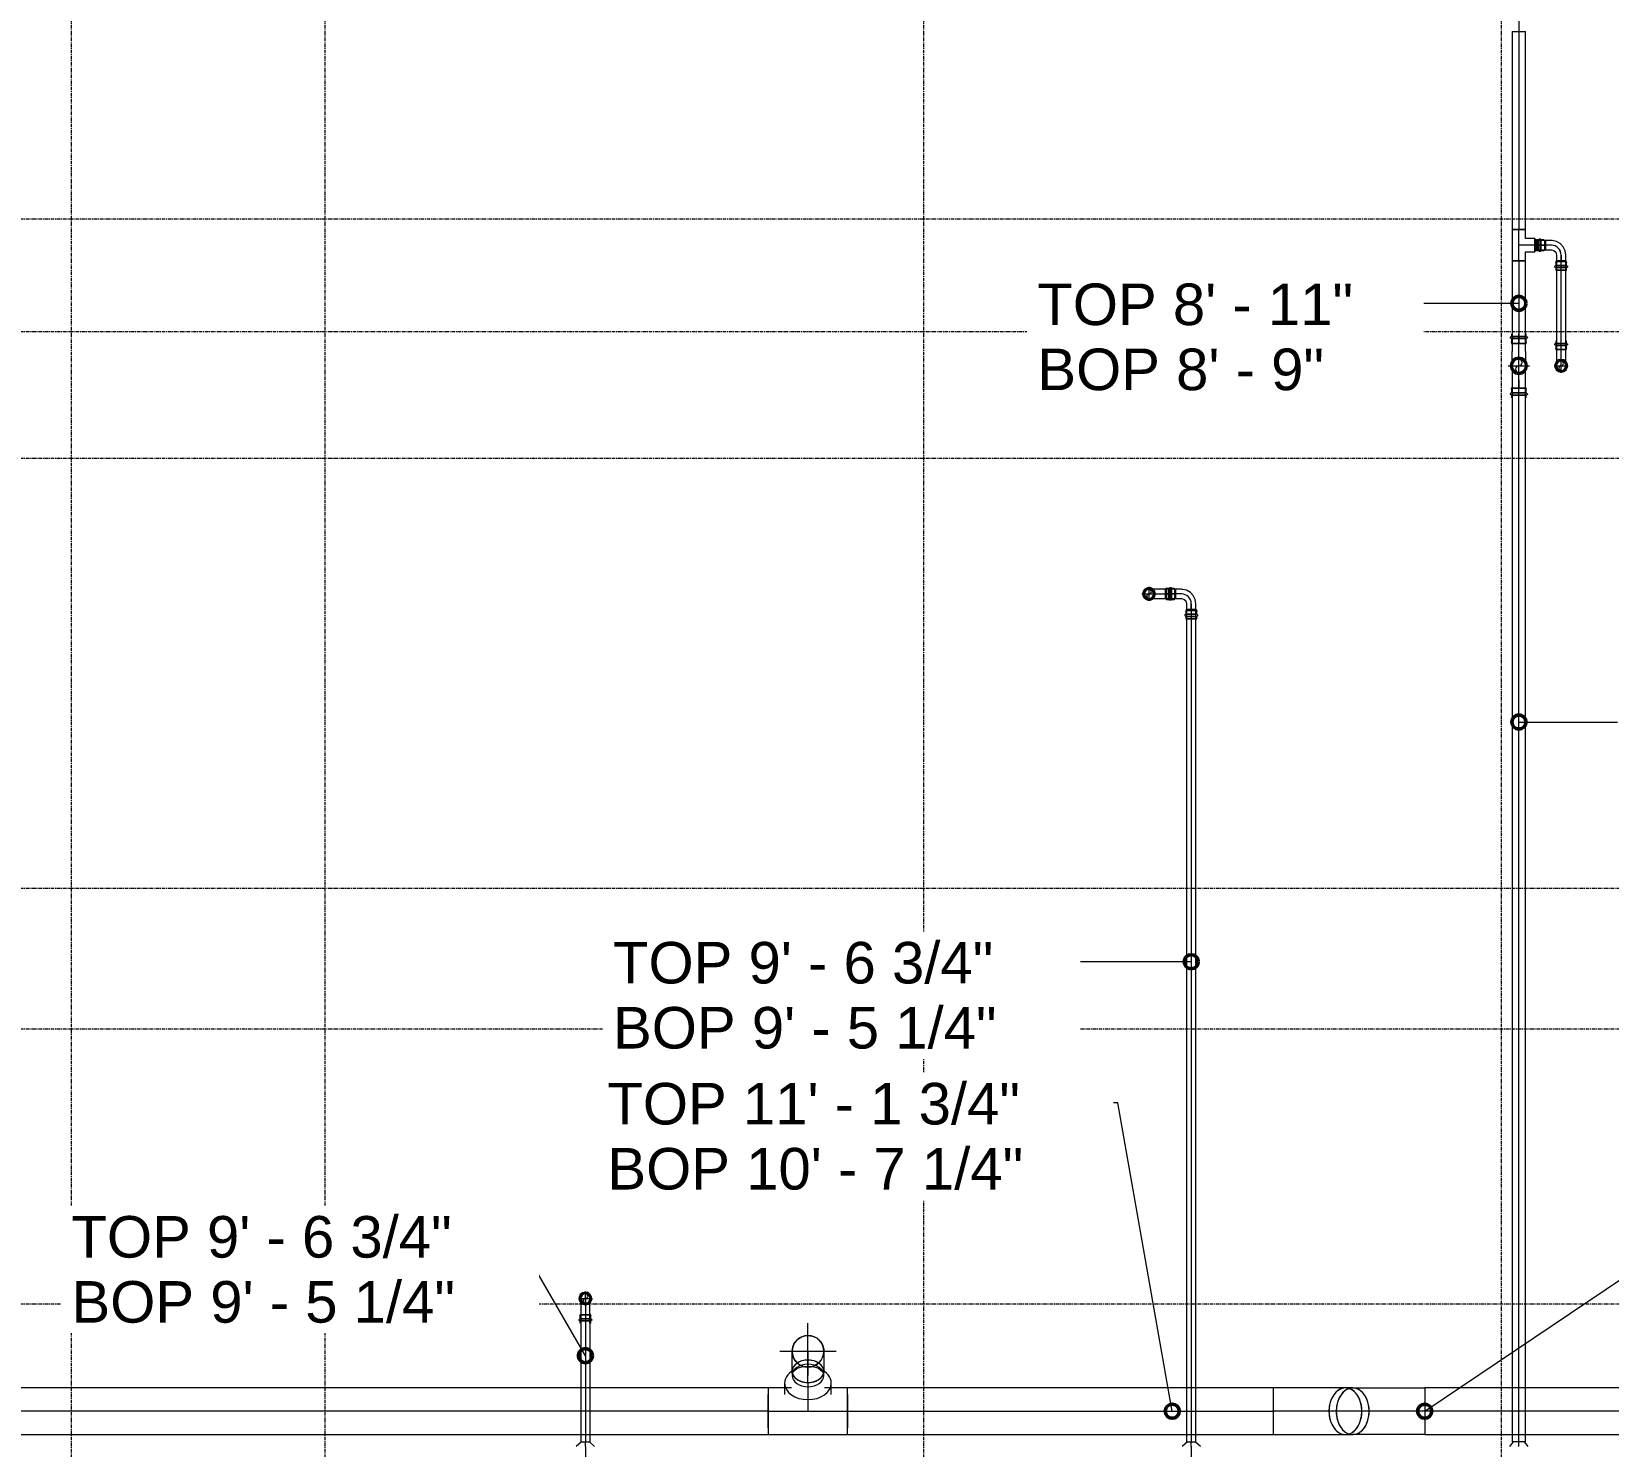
# Model space of a CAD drawing. Header units: inches. Extents: x -3679 to 241, y -496 to 1784.
# Drawn here: x -1810.6 to -1586.8, y 318.7 to 519.6 of the extents above; entities that cross this region are included whole.
import ezdxf

# ---------------------------------------------------------------- set-up
doc = ezdxf.new("R2010")
doc.units = ezdxf.units.IN
doc.header["$MEASUREMENT"] = 0
doc.linetypes.add('Grid Line', pattern=[0.875, 0.5, -0.125, 0.125, -0.125])
for name, color, linetype, lineweight in [('G-ANNO-DIMS', 111, 'Continuous', 9), ('P-PIPE', 3, 'Continuous', 9), ('P-PIPE-CNTR', 3, 'Continuous', 9), ('S-GRID', 1, 'Continuous', 9)]:
    doc.layers.add(name, color=color, linetype=linetype, lineweight=lineweight)
doc.styles.add('Arial_1', font='arial.ttf', dxfattribs={"height": 5.901198})

# ---------------------------------------------------------------- blocks, each defined once
blk = doc.blocks.new('Victaulic-VicPress316-Elbow 90-45deg Style P568_P571 - Standard-523083-MAIN LEVEL')
at = {"layer": 'P-PIPE'}
for p, q in [((-436.17, 302.52), (-436.17, 302.18)), ((-436.06, 302.52), (-436.06, 301.22)), ((-435.41, 302.52), (-435.41, 302.52)), ((-435.41, 302.52), (-435.41, 302.52)), ((-435.41, 302.52), (-435.41, 302.52)), ((-435.41, 302.52), (-435.41, 302.52)), ((-435.41, 302.18), (-435.41, 302.18)), ((-435.41, 302.18), (-435.41, 302.18)), ((-434.75, 301.22), (-434.75, 302.52)), ((-434.64, 302.18), (-434.64, 302.52)), ((-436.17, 301.89), (-436.17, 301.44)), ((-436.06, 301.33), (-436.06, 300.39)), ((-436.06, 301.33), (-435.41, 301.33)), ((-435.41, 301.33), (-436.06, 301.33)), ((-435.41, 301.89), (-435.41, 301.89)), ((-435.41, 301.89), (-435.41, 301.89)), ((-435.41, 301.33), (-434.75, 301.33)), ((-434.75, 301.33), (-435.41, 301.33)), ((-435.41, 300.39), (-435.41, 301.33)), ((-435.41, 301.22), (-435.41, 301.22)), ((-435.41, 301.22), (-435.41, 301.22)), ((-435.41, 299), (-435.41, 300.39)), ((-434.75, 300.39), (-434.75, 301.33)), ((-434.64, 301.44), (-434.64, 301.89)), ((-435.41, 299), (-435.41, 299))]:
    blk.add_line(p, q, dxfattribs=at)
at = {"layer": 'P-PIPE', "flags": 128}
for points in [[(-436.17, 301.89), (-436.29, 301.96), (-436.3, 302.1), (-436.19, 302.18), (-436.17, 302.18)], [(-436.17, 302.18), (-436.08, 302.18), (-435.83, 302.18), (-435.47, 302.18), (-435.41, 302.18)], [(-435.41, 302.18), (-435.77, 302.18), (-436.05, 302.18), (-436.17, 302.18), (-436.17, 302.18)], [(-434.64, 302.18), (-434.73, 302.18), (-434.98, 302.18), (-435.34, 302.18), (-435.41, 302.18)], [(-435.41, 302.18), (-435.04, 302.18), (-434.76, 302.18), (-434.64, 302.18), (-434.64, 302.18)], [(-434.64, 302.18), (-434.52, 302.11), (-434.51, 301.98), (-434.62, 301.89), (-434.64, 301.89)], [(-436.17, 301.89), (-436.08, 301.89), (-435.83, 301.89), (-435.47, 301.89), (-435.41, 301.89)], [(-435.41, 301.89), (-435.77, 301.89), (-436.05, 301.89), (-436.17, 301.89), (-436.17, 301.89)], [(-436.06, 301.22), (-436.17, 301.41), (-436.17, 301.44)], [(-436.06, 300.39), (-436.06, 299.89), (-436.06, 299.46), (-436.06, 299.15), (-436.06, 299.01), (-436.06, 299)], [(-434.64, 301.89), (-434.73, 301.89), (-434.98, 301.89), (-435.34, 301.89), (-435.41, 301.89)], [(-435.41, 301.89), (-435.04, 301.89), (-434.76, 301.89), (-434.64, 301.89), (-434.64, 301.89)], [(-434.64, 301.44), (-434.73, 301.24), (-434.75, 301.22)], [(-434.75, 299), (-434.75, 299.09), (-434.75, 299.36), (-434.75, 299.76), (-434.75, 300.25), (-434.75, 300.39)], [(-435.41, 299.91), (-435.8, 299.82), (-436.12, 299.56), (-436.3, 299.19), (-436.29, 298.78), (-436.1, 298.42), (-435.78, 298.17), (-435.41, 298.09)], [(-435.41, 299.77), (-435.77, 299.67), (-436.05, 299.42), (-436.17, 299.07), (-436.11, 298.7), (-435.88, 298.4), (-435.54, 298.25), (-435.41, 298.23)], [(-435.41, 298.09), (-435.01, 298.18), (-434.69, 298.44), (-434.51, 298.81), (-434.52, 299.22), (-434.71, 299.58), (-435.03, 299.83), (-435.41, 299.91)], [(-435.41, 298.23), (-435.04, 298.33), (-434.76, 298.58), (-434.64, 298.93), (-434.7, 299.3), (-434.93, 299.6), (-435.27, 299.75), (-435.41, 299.77)]]:
    blk.add_lwpolyline(points, dxfattribs=at)
at = {"layer": 'P-PIPE'}
for radius, start, end in [(0.767, 90, 270), (0.767, 90, 270), (0.767, 90, 270), (0.657, 90, 270), (0.657, 90, 270), (0.657, 90, 180), (0.657, 180, 270), (0.767, 270, 90), (0.767, 270, 90), (0.767, 270, 90), (0.658, 270, 90), (0.658, 270, 90), (0.658, 0, 90), (0.658, 270, 0)]:
    blk.add_arc((-435.41, 299), radius, start, end, dxfattribs=at)
blk = doc.blocks.new('Victaulic-VicPress316-Elbow 90-45deg Style P568_P571 - Standard-V7-MAIN LEVEL')
at = {"layer": 'P-PIPE'}
for p, q in [((-0.77, 3.52), (-0.77, 3.18)), ((0.77, 3.52), (-0.77, 3.52)), ((-0.77, 3.52), (0.77, 3.52)), ((-0.77, 3.18), (0.77, 3.18)), ((0.77, 3.18), (-0.77, 3.18)), ((-0.77, 2.89), (-0.77, 2.44)), ((-0.77, 2.89), (0.77, 2.89)), ((0.77, 2.89), (-0.77, 2.89)), ((-0.66, 3.52), (-0.66, 2.22)), ((-0.66, 3.52), (0.66, 3.52)), ((0.66, 3.52), (-0.66, 3.52)), ((-0.66, 2.33), (-0.66, 1.39)), ((0, 2.33), (-0.66, 2.33)), ((-0.66, 2.33), (0, 2.33)), ((0, 2.33), (0.66, 2.33)), ((0.66, 2.33), (0, 2.33)), ((0, 1.39), (0, 2.33)), ((0.66, 2.22), (0.66, 3.52)), ((0.66, 1.39), (0.66, 2.33)), ((0.77, 3.18), (0.77, 3.52)), ((0.77, 2.44), (0.77, 2.89)), ((-3.18, 0.77), (-3.52, 0.77)), ((-3.52, 0.77), (-3.52, -0.77)), ((-3.52, -0.77), (-3.52, 0.77)), ((-2.22, 0.66), (-3.52, 0.66)), ((-3.52, -0.66), (-3.52, 0.66)), ((-3.52, 0.66), (-3.52, -0.66)), ((-3.18, -0.77), (-3.18, 0.77)), ((-3.18, 0.77), (-3.18, -0.77)), ((-2.44, 0.77), (-2.89, 0.77)), ((-2.89, -0.77), (-2.89, 0.77)), ((-2.89, 0.77), (-2.89, -0.77)), ((-1.39, 0.66), (-2.33, 0.66)), ((-2.33, 0), (-2.33, 0.66)), ((-2.33, 0.66), (-2.33, 0)), ((-2.22, -0.66), (-2.22, 0.66)), ((-2.22, 0.66), (-2.22, -0.66)), ((-0.66, 2.22), (0.66, 2.22)), ((0.66, 2.22), (-0.66, 2.22)), ((-3.52, -0.66), (-2.22, -0.66)), ((-3.52, -0.77), (-3.18, -0.77)), ((-2.89, -0.77), (-2.44, -0.77)), ((-2.33, 0), (-2.33, -0.66)), ((-2.33, -0.66), (-2.33, 0)), ((-1.39, 0), (-2.33, 0)), ((-2.33, -0.66), (-1.39, -0.66))]:
    blk.add_line(p, q, dxfattribs=at)
at = {"layer": 'P-PIPE', "flags": 128}
for points in [[(-0.77, 2.89), (-0.89, 2.96), (-0.9, 3.1), (-0.79, 3.18), (-0.77, 3.18)], [(0.77, 3.18), (0.67, 3.18), (0.42, 3.18), (0.07, 3.18), (-0.3, 3.18), (-0.6, 3.18), (-0.75, 3.18), (-0.77, 3.18)], [(-0.77, 3.18), (-0.67, 3.18), (-0.42, 3.18), (-0.07, 3.18), (0.3, 3.18), (0.6, 3.18), (0.75, 3.18), (0.77, 3.18)], [(-0.77, 2.89), (-0.67, 2.89), (-0.42, 2.89), (-0.07, 2.89), (0.3, 2.89), (0.6, 2.89), (0.75, 2.89), (0.77, 2.89)], [(0.77, 2.89), (0.67, 2.89), (0.42, 2.89), (0.07, 2.89), (-0.3, 2.89), (-0.6, 2.89), (-0.75, 2.89), (-0.77, 2.89)], [(-0.66, 2.22), (-0.77, 2.41), (-0.77, 2.44)], [(0.77, 2.44), (0.68, 2.24), (0.66, 2.22)], [(0.77, 3.18), (0.89, 3.11), (0.9, 2.98), (0.79, 2.89), (0.77, 2.89)], [(-3.18, 0.77), (-3.11, 0.89), (-2.98, 0.9), (-2.89, 0.79), (-2.89, 0.77)], [(-3.18, 0.77), (-3.18, 0.67), (-3.18, 0.42), (-3.18, 0.07), (-3.18, -0.3), (-3.18, -0.6), (-3.18, -0.75), (-3.18, -0.77)], [(-3.18, -0.77), (-3.18, -0.67), (-3.18, -0.42), (-3.18, -0.07), (-3.18, 0.3), (-3.18, 0.6), (-3.18, 0.75), (-3.18, 0.77)], [(-2.89, -0.77), (-2.89, -0.67), (-2.89, -0.42), (-2.89, -0.07), (-2.89, 0.3), (-2.89, 0.6), (-2.89, 0.75), (-2.89, 0.77)], [(-2.89, 0.77), (-2.89, 0.67), (-2.89, 0.42), (-2.89, 0.07), (-2.89, -0.3), (-2.89, -0.6), (-2.89, -0.75), (-2.89, -0.77)], [(-2.44, 0.77), (-2.24, 0.68), (-2.22, 0.66)], [(-0.66, 1.39), (-0.75, 1.04), (-1, 0.77), (-1.35, 0.66), (-1.39, 0.66)], [(-1.39, -0.66), (-0.78, -0.56), (-0.23, -0.29), (0.22, 0.13), (0.53, 0.67), (0.65, 1.27), (0.66, 1.39)], [(-2.89, -0.77), (-2.96, -0.89), (-3.1, -0.9), (-3.18, -0.79), (-3.18, -0.77)], [(-2.22, -0.66), (-2.41, -0.77), (-2.44, -0.77)]]:
    blk.add_lwpolyline(points, dxfattribs=at)
at = {"layer": 'P-PIPE'}
blk.add_arc((-1.39, 1.39), 1.39, 270, 0, dxfattribs=at)
blk = doc.blocks.new('Elbow - Welded - Generic - Standard-1179760-MAIN LEVEL')
at = {"layer": 'P-PIPE', "flags": 128}
for points in [[(-1702.66, 332.24), (-1702.57, 332.88), (-1702.3, 333.47), (-1701.87, 333.96), (-1701.32, 334.3), (-1700.7, 334.48), (-1700.41, 334.49)], [(-1700.41, 334.49), (-1699.77, 334.4), (-1699.19, 334.13), (-1698.7, 333.7), (-1698.36, 333.15), (-1698.18, 332.53), (-1698.16, 332.24)], [(-1702.66, 329.4), (-1702.66, 330.29), (-1702.66, 331.02), (-1702.66, 331.59), (-1702.66, 331.99), (-1702.66, 332.21), (-1702.66, 332.24)], [(-1700.41, 329.99), (-1701.05, 330.09), (-1701.64, 330.36), (-1702.13, 330.79), (-1702.47, 331.33), (-1702.65, 331.96), (-1702.66, 332.24)], [(-1698.16, 332.24), (-1698.26, 331.6), (-1698.53, 331.02), (-1698.96, 330.53), (-1699.5, 330.19), (-1700.13, 330.01), (-1700.41, 329.99)], [(-1698.16, 332.24), (-1698.16, 332.15), (-1698.16, 331.87), (-1698.16, 331.41), (-1698.16, 330.78), (-1698.16, 329.99), (-1698.16, 329.4)]]:
    blk.add_lwpolyline(points, dxfattribs=at)
at = {"layer": 'P-PIPE'}
for start, end in [(90, 270), (270, 90)]:
    blk.add_arc((-1700.41, 332.24), 2.25, start, end, dxfattribs=at)
for start_param, end_param in [(1.570796, 4.712389), (4.712389, 7.853982)]:
    blk.add_ellipse((-1700.41, 329.4), major_axis=(2.25, 0), ratio=0.707107, start_param=start_param, end_param=end_param, dxfattribs=at)
blk = doc.blocks.new('Elbow - Welded - Generic - Standard-1251630-MAIN LEVEL')
at = {"layer": 'P-PIPE'}
blk.add_line((-1612.87, 323.74), (-1612.87, 323.74), dxfattribs=at)
blk.add_line((-1612.87, 323.74), (-1612.87, 323.74), dxfattribs=at)
at = {"layer": 'P-PIPE', "flags": 128}
for points in [[(-1623.09, 327.06), (-1621.86, 327.06), (-1620.52, 327.06), (-1619.07, 327.06), (-1617.55, 327.06), (-1615.96, 327.06), (-1614.34, 327.06), (-1612.87, 327.06)], [(-1612.87, 320.43), (-1614.51, 320.43), (-1616.13, 320.43), (-1617.71, 320.43), (-1619.23, 320.43), (-1620.66, 320.43), (-1622, 320.43), (-1623.09, 320.43)]]:
    blk.add_lwpolyline(points, dxfattribs=at)
at = {"layer": 'P-PIPE'}
for start_param, end_param in [(4.712389, 7.853982), (1.570796, 4.712389)]:
    blk.add_ellipse((-1623.09, 323.74), major_axis=(0, 3.31), ratio=0.707107, start_param=start_param, end_param=end_param, dxfattribs=at)
blk = doc.blocks.new('Elbow - Welded - Generic - Standard-V21-MAIN LEVEL')
at = {"layer": 'P-PIPE'}
blk.add_line((-1634.34, 323.74), (-1634.34, 323.74), dxfattribs=at)
blk.add_line((-1634.34, 323.74), (-1634.34, 323.74), dxfattribs=at)
at = {"layer": 'P-PIPE', "flags": 128}
for points in [[(-1624.12, 327.06), (-1625.35, 327.06), (-1626.7, 327.06), (-1628.14, 327.06), (-1629.66, 327.06), (-1631.25, 327.06), (-1632.87, 327.06), (-1634.34, 327.06)], [(-1634.34, 320.43), (-1632.7, 320.43), (-1631.08, 320.43), (-1629.5, 320.43), (-1627.98, 320.43), (-1626.55, 320.43), (-1625.22, 320.43), (-1624.12, 320.43)]]:
    blk.add_lwpolyline(points, dxfattribs=at)
at = {"layer": 'P-PIPE'}
for start_param, end_param in [(4.712389, 7.853982), (1.570796, 4.712389)]:
    blk.add_ellipse((-1624.12, 323.74), major_axis=(0, 3.31), ratio=0.707107, start_param=start_param, end_param=end_param, dxfattribs=at)
blk = doc.blocks.new('Victaulic-VicPress316-Elbow 90-45deg Style P568_P571 - Standard-1125944-MAIN LEVEL')
at = {"layer": 'P-PIPE'}
for p, q in [((-202.65, 171.58), (-202.65, 171.2)), ((-202.65, 170.88), (-202.65, 170.32)), ((-202.55, 171.58), (-202.55, 170.1)), ((-202.55, 170.21), (-202.55, 169.05)), ((-201.6, 170.21), (-202.55, 170.21)), ((-202.55, 170.21), (-201.6, 170.21)), ((-201.6, 171.58), (-201.6, 171.58)), ((-201.6, 171.58), (-201.6, 171.58)), ((-201.6, 171.58), (-201.6, 171.58)), ((-201.6, 171.58), (-201.6, 171.58)), ((-201.6, 171.2), (-201.6, 171.2)), ((-201.6, 171.2), (-201.6, 171.2)), ((-201.6, 170.88), (-201.6, 170.88)), ((-201.6, 170.88), (-201.6, 170.88)), ((-200.65, 170.21), (-201.6, 170.21)), ((-201.6, 170.21), (-200.65, 170.21)), ((-201.6, 169.05), (-201.6, 170.21)), ((-200.65, 170.1), (-200.65, 171.58)), ((-200.65, 169.05), (-200.65, 170.21)), ((-200.54, 171.2), (-200.54, 171.58)), ((-200.54, 170.32), (-200.54, 170.88)), ((-201.6, 170.1), (-201.6, 170.1)), ((-201.6, 170.1), (-201.6, 170.1)), ((-201.6, 169.05), (-201.6, 167.03)), ((-201.6, 167.03), (-201.6, 167.03))]:
    blk.add_line(p, q, dxfattribs=at)
at = {"layer": 'P-PIPE', "flags": 128}
for points in [[(-202.65, 170.88), (-202.79, 170.95), (-202.8, 171.11), (-202.68, 171.2), (-202.65, 171.2)], [(-202.65, 171.2), (-202.56, 171.2), (-202.3, 171.2), (-201.92, 171.2), (-201.6, 171.2)], [(-201.6, 171.2), (-202.03, 171.2), (-202.38, 171.2), (-202.6, 171.2), (-202.65, 171.2)], [(-202.65, 170.88), (-202.56, 170.88), (-202.3, 170.88), (-201.92, 170.88), (-201.6, 170.88)], [(-201.6, 170.88), (-202.03, 170.88), (-202.38, 170.88), (-202.6, 170.88), (-202.65, 170.88)], [(-202.55, 170.1), (-202.65, 170.29), (-202.65, 170.32)], [(-200.54, 171.2), (-200.63, 171.2), (-200.89, 171.2), (-201.27, 171.2), (-201.6, 171.2)], [(-201.6, 171.2), (-201.16, 171.2), (-200.81, 171.2), (-200.59, 171.2), (-200.54, 171.2)], [(-200.54, 170.88), (-200.63, 170.88), (-200.89, 170.88), (-201.27, 170.88), (-201.6, 170.88)], [(-201.6, 170.88), (-201.16, 170.88), (-200.81, 170.88), (-200.59, 170.88), (-200.54, 170.88)], [(-200.54, 170.32), (-200.62, 170.12), (-200.65, 170.1)], [(-200.54, 171.2), (-200.4, 171.13), (-200.39, 170.97), (-200.51, 170.88), (-200.54, 170.88)], [(-201.6, 168.25), (-202.06, 168.16), (-202.46, 167.9), (-202.72, 167.5), (-202.82, 167.04), (-202.73, 166.57), (-202.47, 166.17), (-202.07, 165.9), (-201.61, 165.81), (-201.6, 165.81)], [(-201.6, 168.09), (-202.03, 168), (-202.38, 167.74), (-202.6, 167.35), (-202.65, 166.91), (-202.51, 166.49), (-202.21, 166.17), (-201.8, 165.99), (-201.6, 165.97)], [(-202.55, 169.05), (-202.55, 168.44), (-202.55, 167.89), (-202.55, 167.45), (-202.55, 167.15), (-202.55, 167.03), (-202.55, 167.03)], [(-201.6, 165.81), (-201.13, 165.9), (-200.73, 166.16), (-200.47, 166.56), (-200.37, 167.02), (-200.46, 167.49), (-200.72, 167.89), (-201.12, 168.16), (-201.58, 168.25), (-201.6, 168.25)], [(-201.6, 165.97), (-201.16, 166.06), (-200.81, 166.32), (-200.59, 166.71), (-200.54, 167.15), (-200.68, 167.57), (-200.98, 167.89), (-201.39, 168.07), (-201.6, 168.09)], [(-200.65, 167.03), (-200.65, 167.12), (-200.65, 167.39), (-200.65, 167.82), (-200.65, 168.35), (-200.65, 168.95), (-200.65, 169.05)]]:
    blk.add_lwpolyline(points, dxfattribs=at)
at = {"layer": 'P-PIPE'}
for radius, start, end in [(1.06, 90, 270), (1.06, 90, 270), (1.06, 90, 270), (0.95, 90, 270), (0.95, 90, 270), (0.95, 90, 180), (1.06, 270, 90), (1.06, 270, 90), (1.06, 270, 90), (0.95, 270, 90), (0.95, 270, 90), (0.95, 0, 90), (0.95, 180, 270), (0.95, 270, 0)]:
    blk.add_arc((-201.6, 167.03), radius, start, end, dxfattribs=at)
blk = doc.blocks.new('Victaulic-VicPress316-Elbow 90-45deg Style P568_P571 - Standard-V3-MAIN LEVEL')
at = {"layer": 'P-PIPE'}
for p, q in [((-201.6, 167.03), (-201.6, 167.03)), ((-201.6, 167.03), (-201.6, 165.02)), ((-202.65, 163.74), (-202.65, 163.18)), ((-202.55, 165.02), (-202.55, 163.85)), ((-202.55, 163.96), (-202.55, 162.48)), ((-202.55, 163.85), (-201.6, 163.85)), ((-201.6, 163.85), (-202.55, 163.85)), ((-201.6, 165.02), (-201.6, 163.85)), ((-201.6, 163.96), (-201.6, 163.96)), ((-201.6, 163.96), (-201.6, 163.96)), ((-201.6, 163.85), (-200.65, 163.85)), ((-200.65, 163.85), (-201.6, 163.85)), ((-200.65, 163.85), (-200.65, 165.02)), ((-200.65, 162.48), (-200.65, 163.96)), ((-200.54, 163.18), (-200.54, 163.74)), ((-202.65, 162.86), (-202.65, 162.48)), ((-201.6, 163.18), (-201.6, 163.18)), ((-201.6, 163.18), (-201.6, 163.18)), ((-201.6, 162.86), (-201.6, 162.86)), ((-201.6, 162.86), (-201.6, 162.86)), ((-201.6, 162.48), (-201.6, 162.48)), ((-201.6, 162.48), (-201.6, 162.48)), ((-201.6, 162.48), (-201.6, 162.48)), ((-201.6, 162.48), (-201.6, 162.48)), ((-200.54, 162.48), (-200.54, 162.86))]:
    blk.add_line(p, q, dxfattribs=at)
at = {"layer": 'P-PIPE', "flags": 128}
for points in [[(-201.6, 168.25), (-202.06, 168.16), (-202.46, 167.9), (-202.72, 167.5), (-202.82, 167.04), (-202.73, 166.57), (-202.47, 166.17), (-202.07, 165.9), (-201.61, 165.81), (-201.6, 165.81)], [(-202.55, 167.03), (-202.45, 167.44), (-202.19, 167.77), (-201.82, 167.95), (-201.6, 167.98)], [(-201.6, 165.81), (-201.13, 165.9), (-200.73, 166.16), (-200.47, 166.56), (-200.37, 167.02), (-200.46, 167.49), (-200.72, 167.89), (-201.12, 168.16), (-201.58, 168.25), (-201.6, 168.25)], [(-201.6, 167.98), (-201.19, 167.89), (-200.86, 167.63), (-200.67, 167.25), (-200.65, 167.03)], [(-201.6, 166.08), (-202, 166.17), (-202.33, 166.43), (-202.52, 166.81), (-202.55, 167.03)], [(-202.55, 165.02), (-202.55, 165.62), (-202.55, 166.17), (-202.55, 166.61), (-202.55, 166.91), (-202.55, 167.03), (-202.55, 167.03)], [(-200.65, 167.03), (-200.74, 166.62), (-201, 166.29), (-201.37, 166.11), (-201.6, 166.08)], [(-200.65, 167.03), (-200.65, 166.94), (-200.65, 166.67), (-200.65, 166.24), (-200.65, 165.71), (-200.65, 165.11), (-200.65, 165.02)], [(-202.65, 163.74), (-202.57, 163.94), (-202.55, 163.96)], [(-200.65, 163.96), (-200.54, 163.77), (-200.54, 163.74)], [(-202.65, 162.86), (-202.79, 162.93), (-202.8, 163.09), (-202.68, 163.18), (-202.65, 163.18)], [(-202.65, 163.18), (-202.56, 163.18), (-202.3, 163.18), (-201.92, 163.18), (-201.6, 163.18)], [(-201.6, 163.18), (-202.03, 163.18), (-202.38, 163.18), (-202.6, 163.18), (-202.65, 163.18)], [(-202.65, 162.86), (-202.56, 162.86), (-202.3, 162.86), (-201.92, 162.86), (-201.6, 162.86)], [(-201.6, 162.86), (-202.03, 162.86), (-202.38, 162.86), (-202.6, 162.86), (-202.65, 162.86)], [(-200.54, 163.18), (-200.63, 163.18), (-200.89, 163.18), (-201.27, 163.18), (-201.6, 163.18)], [(-201.6, 163.18), (-201.16, 163.18), (-200.81, 163.18), (-200.59, 163.18), (-200.54, 163.18)], [(-200.54, 162.86), (-200.63, 162.86), (-200.89, 162.86), (-201.27, 162.86), (-201.6, 162.86)], [(-201.6, 162.86), (-201.16, 162.86), (-200.81, 162.86), (-200.59, 162.86), (-200.54, 162.86)], [(-200.54, 163.18), (-200.4, 163.11), (-200.39, 162.95), (-200.51, 162.86), (-200.54, 162.86)]]:
    blk.add_lwpolyline(points, dxfattribs=at)
at = {"layer": 'P-PIPE'}
for radius, start, end in [(1.06, 90, 270), (1.06, 90, 270), (1.06, 90, 270), (0.95, 90, 270), (0.95, 90, 270), (0.95, 90, 180), (1.06, 270, 90), (1.06, 270, 90), (1.06, 270, 90), (0.95, 270, 90), (0.95, 270, 90), (0.95, 0, 90), (0.95, 180, 270), (0.95, 270, 0)]:
    blk.add_arc((-201.6, 167.03), radius, start, end, dxfattribs=at)

msp = doc.modelspace()

# ---------------------------------------------------------------- linework, layer by layer
at = {"layer": 'G-ANNO-DIMS'}
for p, q in [((-1615.86, 480.99), (-1621.89, 480.99)), ((-1599.5, 480.99), (-1615.86, 480.99)), ((-1599.5, 421.56), (-1585.48, 421.56)), ((-1612.87, 323.74), (-1502.92, 397.78)), ((-1657.13, 387.54), (-1672.52, 387.54)), ((-1646, 387.54), (-1657.13, 387.54)), ((-1656.44, 367.53), (-1668.76, 367.53)), ((-1648.7, 323.74), (-1656.44, 367.53)), ((-1741.82, 348.64), (-1749.39, 348.64)), ((-1732, 331.62), (-1741.82, 348.64))]:
    msp.add_line(p, q, dxfattribs=at)
at = {"layer": 'G-ANNO-DIMS', "lineweight": 50}
for centre in [(-1599.5, 480.99), (-1599.5, 421.56), (-1646, 387.54), (-1732, 331.62), (-1648.7, 323.74), (-1612.87, 323.74)]:
    msp.add_circle(centre, 1, dxfattribs=at)
at = {"layer": 'P-PIPE'}
for p, q in [((-1600.45, 519.57), (-1600.45, 491.49)), ((-1600.45, 519.57), (-1598.55, 519.57)), ((-1598.55, 491.49), (-1598.55, 519.57)), ((-1600.45, 491.49), (-1600.45, 487)), ((-1598.55, 491.49), (-1600.45, 491.49)), ((-1600.45, 491.49), (-1598.55, 491.49)), ((-1600.45, 491.49), (-1598.55, 491.49)), ((-1598.55, 490.19), (-1598.55, 491.49)), ((-1597.26, 490.19), (-1598.55, 490.19)), ((-1597.26, 488.29), (-1597.26, 490.19)), ((-1597.26, 490.19), (-1597.26, 488.29)), ((-1598.55, 487), (-1598.55, 488.29)), ((-1598.55, 488.29), (-1597.26, 488.29)), ((-1596.85, 489.8), (-1597.26, 490.05)), ((-1597.26, 488.43), (-1596.85, 488.68)), ((-1595.83, 489.9), (-1596.85, 489.9)), ((-1596.85, 488.58), (-1596.85, 489.9)), ((-1596.85, 488.58), (-1595.83, 488.58)), ((-1595.83, 488.58), (-1595.83, 489.9)), ((-1600.45, 487), (-1600.45, 475.31)), ((-1600.45, 487), (-1598.55, 487)), ((-1598.55, 487), (-1600.45, 487)), ((-1600.45, 487), (-1598.55, 487)), ((-1598.55, 475.31), (-1598.55, 487)), ((-1594.16, 486.91), (-1594.16, 474.46)), ((-1592.85, 486.91), (-1594.16, 486.91)), ((-1592.85, 474.46), (-1592.85, 486.91)), ((-1600.45, 475.31), (-1598.55, 475.31)), ((-1592.85, 474.46), (-1594.16, 474.46)), ((-1600.45, 468.95), (-1600.45, 319.39)), ((-1598.55, 468.95), (-1600.45, 468.95)), ((-1598.55, 319.39), (-1598.55, 468.95)), ((-1648.33, 440.4), (-1649.67, 440.4)), ((-1649.67, 439.09), (-1649.67, 440.4)), ((-1649.67, 439.09), (-1648.33, 439.09)), ((-1648.33, 439.09), (-1648.33, 440.4)), ((-1646.66, 437.41), (-1646.66, 319.39)), ((-1646.66, 437.41), (-1645.34, 437.41)), ((-1645.34, 319.39), (-1645.34, 437.41)), ((-1732.66, 337.41), (-1732.66, 319.39)), ((-1732.66, 337.41), (-1731.34, 337.41)), ((-1731.34, 319.39), (-1731.34, 337.41)), ((-1701.98, 329.76), (-1702.73, 329.14)), ((-1702.66, 329.4), (-1702.66, 328.81)), ((-1698.09, 329.14), (-1698.85, 329.76)), ((-1698.16, 328.81), (-1698.16, 329.4)), ((-1706.04, 327.06), (-1996.14, 327.06)), ((-1702.76, 327.06), (-1706.04, 327.06)), ((-1706.04, 327.06), (-1706.04, 320.43)), ((-1703.73, 327.72), (-1703.73, 326.09)), ((-1694.78, 327.06), (-1698.07, 327.06)), ((-1697.1, 326.09), (-1697.1, 327.72)), ((-1634.34, 327.06), (-1694.78, 327.06)), ((-1694.78, 320.43), (-1694.78, 327.06)), ((-1634.34, 320.43), (-1634.34, 327.06)), ((-1623.09, 327.06), (-1624.12, 327.06)), ((-1277.98, 327.06), (-1612.87, 327.06)), ((-1612.87, 327.06), (-1612.87, 320.43)), ((-1706.04, 326.09), (-1706.04, 321.4)), ((-1706.04, 321.4), (-1706.04, 326.09)), ((-1694.78, 326.09), (-1694.78, 321.4)), ((-1694.78, 321.4), (-1694.78, 326.09)), ((-1996.14, 320.43), (-1706.04, 320.43)), ((-1706.04, 320.43), (-1694.78, 320.43)), ((-1694.78, 320.43), (-1634.34, 320.43)), ((-1624.12, 320.43), (-1623.09, 320.43)), ((-1612.87, 320.43), (-1277.98, 320.43)), ((-1732.56, 319.39), (-1733.31, 318.73)), ((-1732.66, 319.39), (-1731.34, 319.39)), ((-1730.69, 318.73), (-1731.44, 319.39)), ((-1646.56, 319.39), (-1647.31, 318.73)), ((-1646.66, 319.39), (-1645.34, 319.39)), ((-1644.69, 318.73), (-1645.44, 319.39)), ((-1600.32, 319.39), (-1600.82, 318.73)), ((-1598.55, 319.39), (-1600.45, 319.39)), ((-1598.19, 318.73), (-1598.69, 319.39))]:
    msp.add_line(p, q, dxfattribs=at)
for centre, radius, start, end in [((-1599.5, 472.13), 0.95, 0, 180), ((-1599.5, 472.6), 0.475, 270, 90), ((-1593.5, 472.13), 0.657, 0, 180), ((-1593.5, 472.46), 0.329, 270, 90), ((-1599.5, 472.13), 0.95, 180, 0), ((-1599.5, 471.65), 0.475, 90, 270), ((-1593.5, 472.13), 0.658, 180, 0), ((-1593.5, 471.8), 0.329, 90, 270), ((-1652, 439.74), 0.657, 0, 180), ((-1652, 439.74), 0.658, 180, 0), ((-1652, 439.41), 0.329, 90, 270), ((-1652, 440.07), 0.329, 270, 90), ((-1732, 339.74), 0.657, 0, 180), ((-1732, 340.07), 0.329, 270, 90), ((-1732, 339.74), 0.658, 180, 0), ((-1732, 339.41), 0.329, 90, 270), ((-1700.41, 332.24), 2.25, 0, 180), ((-1700.41, 332.24), 2.25, 180, 0)]:
    msp.add_arc(centre, radius, start, end, dxfattribs=at)
for centre, major_axis, start_param, end_param in [((-1700.41, 327.72), (3.31, 0), 0, 3.141593), ((-1700.41, 329.4), (2.25, 0), 1.570796, 3.141593), ((-1700.41, 328.81), (2.25, 0), 1.570796, 3.141593), ((-1700.41, 329.4), (2.25, 0), 3.141593, 4.712389), ((-1700.41, 329.4), (2.25, 0), 0, 1.570796), ((-1700.41, 328.81), (2.25, 0), 0, 1.570796), ((-1700.41, 329.4), (2.25, 0), 4.712389, 6.283185), ((-1700.41, 327.72), (3.31, 0), 3.141593, 6.283185), ((-1700.41, 328.81), (2.25, 0), 3.141593, 4.712389), ((-1700.41, 328.81), (2.25, 0), 4.712389, 6.283185), ((-1624.12, 323.74), (0, 3.31), 0, 1.570796), ((-1623.09, 323.74), (0, 3.31), 0, 1.570796), ((-1624.12, 323.74), (0, 3.31), 4.712389, 6.283185), ((-1623.09, 323.74), (0, 3.31), 4.712389, 6.283185), ((-1624.12, 323.74), (0, 3.31), 1.570796, 3.141593), ((-1623.09, 323.74), (0, 3.31), 1.570796, 3.141593), ((-1624.12, 323.74), (0, 3.31), 3.141593, 4.712389), ((-1623.09, 323.74), (0, 3.31), 3.141593, 4.712389)]:
    msp.add_ellipse(centre, major_axis=major_axis, ratio=0.707107, start_param=start_param, end_param=end_param, dxfattribs=at)
at = {"layer": 'P-PIPE-CNTR'}
for p, q in [((-1599.5, 524.06), (-1599.5, 519.57)), ((-1599.5, 519.57), (-1599.5, 491.49)), ((-1599.5, 519.57), (-1599.5, 491.49)), ((-1599.5, 487), (-1599.5, 491.49)), ((-1597.26, 489.24), (-1599.5, 489.24)), ((-1597.26, 489.24), (-1596.85, 489.24)), ((-1594.9, 489.24), (-1597.02, 489.24)), ((-1596.85, 489.24), (-1595.83, 489.24)), ((-1596.85, 489.24), (-1595.83, 489.24)), ((-1594.9, 489.24), (-1595.83, 489.24)), ((-1599.5, 487), (-1599.5, 475.31)), ((-1599.5, 487), (-1599.5, 475.31)), ((-1593.5, 486.91), (-1593.5, 487.85)), ((-1593.5, 474.46), (-1593.5, 486.91)), ((-1593.5, 474.46), (-1593.5, 486.91)), ((-1599.5, 474.14), (-1599.5, 476.68)), ((-1599.5, 474.14), (-1599.5, 475.31)), ((-1593.5, 473.52), (-1593.5, 475.65)), ((-1599.5, 472.13), (-1599.5, 474.14)), ((-1599.5, 470.63), (-1599.5, 473.63)), ((-1593.5, 473.52), (-1593.5, 474.46)), ((-1593.5, 472.13), (-1593.5, 473.52)), ((-1593.5, 471.13), (-1593.5, 473.13)), ((-1601, 472.13), (-1598, 472.13)), ((-1599.5, 470.11), (-1599.5, 472.13)), ((-1599.5, 468.95), (-1599.5, 470.11)), ((-1594.5, 472.13), (-1592.5, 472.13)), ((-1599.5, 319.39), (-1599.5, 468.95)), ((-1599.5, 319.39), (-1599.5, 468.95)), ((-1653, 439.74), (-1651, 439.74)), ((-1652, 438.74), (-1652, 440.74)), ((-1652, 439.74), (-1650.61, 439.74)), ((-1650.61, 439.74), (-1649.67, 439.74)), ((-1650.61, 439.74), (-1648.48, 439.74)), ((-1649.67, 439.74), (-1648.33, 439.74)), ((-1649.67, 439.74), (-1648.33, 439.74)), ((-1647.39, 439.74), (-1649.52, 439.74)), ((-1647.39, 439.74), (-1648.33, 439.74)), ((-1646, 437.41), (-1646, 438.35)), ((-1646, 437.41), (-1646, 319.39)), ((-1646, 437.41), (-1646, 319.39)), ((-1732, 338.74), (-1732, 340.74)), ((-1733, 339.74), (-1731, 339.74)), ((-1732, 339.74), (-1732, 338.35)), ((-1732, 338.35), (-1732, 337.41)), ((-1732, 338.35), (-1732, 336.22)), ((-1732, 337.41), (-1732, 319.39)), ((-1732, 337.41), (-1732, 319.39)), ((-1700.41, 328.24), (-1700.41, 336.24)), ((-1704.41, 332.24), (-1696.41, 332.24)), ((-1700.41, 332.24), (-1700.41, 329.4)), ((-1700.41, 329.4), (-1700.41, 328.81)), ((-1700.41, 329.4), (-1700.41, 328.81)), ((-1700.41, 327.72), (-1700.41, 328.81)), ((-1700.41, 327.72), (-1700.41, 323.74)), ((-1706.04, 323.74), (-1996.14, 323.74)), ((-1706.04, 323.74), (-1996.14, 323.74)), ((-1706.04, 323.74), (-1694.78, 323.74)), ((-1694.78, 323.74), (-1634.34, 323.74)), ((-1694.78, 323.74), (-1634.34, 323.74)), ((-1624.12, 323.74), (-1634.34, 323.74)), ((-1623.09, 323.74), (-1624.12, 323.74)), ((-1623.09, 323.74), (-1624.12, 323.74)), ((-1612.87, 323.74), (-1623.09, 323.74)), ((-1277.98, 323.74), (-1612.87, 323.74)), ((-1277.98, 323.74), (-1612.87, 323.74)), ((-1732, 318.73), (-1732, 319.39)), ((-1732, 318.73), (-1732, 315.74)), ((-1646, 318.73), (-1646, 319.39)), ((-1646, 318.73), (-1646, 315.74)), ((-1599.5, 318.73), (-1599.5, 319.39))]:
    msp.add_line(p, q, dxfattribs=at)
for centre in [(-1594.9, 487.85), (-1647.39, 438.35)]:
    msp.add_arc(centre, 1.39, 0, 90, dxfattribs=at)
at = {"layer": 'S-GRID', "linetype": 'Grid Line'}
for p, q in [((-1805, 1771.74), (-1805, -484.26)), ((-1769, 1771.74), (-1769, -484.26)), ((-1684, 1771.74), (-1684, -484.26)), ((-1602, 1771.74), (-1602, -484.26)), ((-3666.39, 493), (228, 493)), ((-3666.39, 477), (228, 477)), ((-3666.39, 459), (228, 459)), ((-3666.39, 398), (228, 398)), ((-3666.39, 378), (228, 378)), ((-3666.39, 339), (226, 339))]:
    msp.add_line(p, q, dxfattribs=at)

# ---------------------------------------------------------------- block references
at = {"layer": 'P-PIPE'}
for name, p, rotation in [('Victaulic-VicPress316-Elbow 90-45deg Style P568_P571 - Standard-V7-MAIN LEVEL', (-1593.5, 489.24), 90), ('Victaulic-VicPress316-Elbow 90-45deg Style P568_P571 - Standard-V3-MAIN LEVEL', (-1801.1, 639.16), 180), ('Victaulic-VicPress316-Elbow 90-45deg Style P568_P571 - Standard-1125944-MAIN LEVEL', (-1801.1, 639.16), 180), ('Victaulic-VicPress316-Elbow 90-45deg Style P568_P571 - Standard-523083-MAIN LEVEL', (-1951, 4.34), 270), ('Victaulic-VicPress316-Elbow 90-45deg Style P568_P571 - Standard-V7-MAIN LEVEL', (-1646, 439.74), 90), ('Victaulic-VicPress316-Elbow 90-45deg Style P568_P571 - Standard-523083-MAIN LEVEL', (-2167.41, 638.74), 180)]:
    msp.add_blockref(name, p, dxfattribs=dict(at, rotation=rotation))
for name, p in [('Victaulic-VicPress316-Elbow 90-45deg Style P568_P571 - Standard-523083-MAIN LEVEL', (-1158.1, 173.13)), ('Elbow - Welded - Generic - Standard-1179760-MAIN LEVEL', (0, 0)), ('Elbow - Welded - Generic - Standard-V21-MAIN LEVEL', (0, 0)), ('Elbow - Welded - Generic - Standard-1251630-MAIN LEVEL', (0, 0))]:
    msp.add_blockref(name, p, dxfattribs=at)

# ---------------------------------------------------------------- next in the draw order: texts
at = {"layer": 'G-ANNO-DIMS', "char_height": 5.9012, "attachment_point": 1, "line_spacing_factor": 0.938532, "style": 'Arial_1', "bg_fill": 3, "box_fill_scale": 1.25, "bg_fill_color": 0, "bg_fill_transparency": 0}
for s, insert, width in [('TOP 8\' - 11"\\PBOP 8\' - 9"', (-1667.85, 483.8), 53.352), ('TOP 9\' - 6 3/4"\\PBOP 9\' - 5 1/4"', (-1728.08, 390.35), 64.872), ('TOP 11\' - 1 3/4"\\PBOP 10\' - 7 1/4"', (-1728.88, 370.34), 70.344), ('TOP 9\' - 6 3/4"\\PBOP 9\' - 5 1/4"', (-1804.95, 351.44), 64.872)]:
    msp.add_mtext(s, dxfattribs=dict(at, insert=insert, width=width))

doc.saveas('drawing.dxf')
